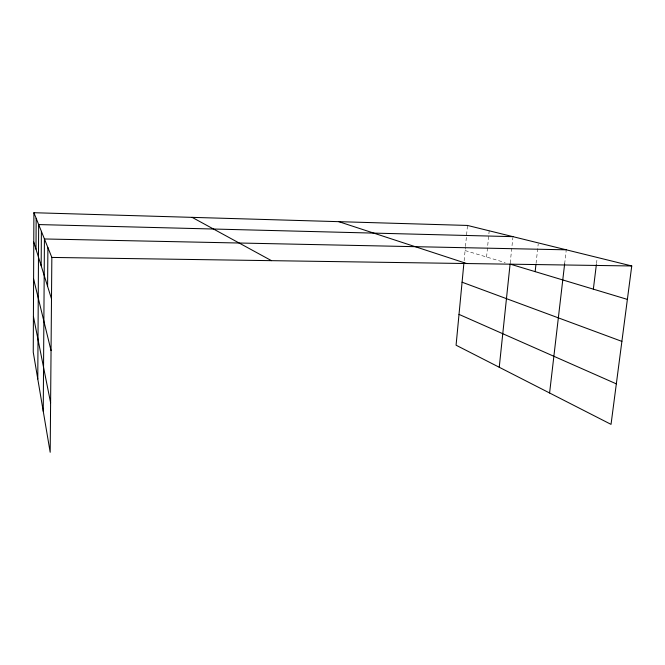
<?xml version="1.0" encoding="UTF-8"?>
<svg xmlns="http://www.w3.org/2000/svg" width="665" height="665" viewBox="0 0 665 665"><rect width="100%" height="100%" fill="white"/><g stroke="black" fill="none" stroke-linecap="round" stroke-linejoin="round"><path stroke-width="0.5" stroke-dasharray="3.33 2.49" d="M464.128 260.763L465.384 247.538M465.483 246.532L467.495 225.443M486.572 257.014L489.191 230.797M510.196 263.074L512.865 237.679M536.065 263.431L538.218 243.939M564.643 263.88L566.164 250.821M596.497 263.589L597.128 258.477M465.101 250.547L505.192 262.617"/><path stroke-width="1" d="M33.907 212.717L33.25 352.209L50.183 452.283L51.845 257.43L33.907 212.717L467.495 225.443L631.75 265.967L611.035 424.37L456.074 345.21L463.929 262.8M36.001 249.192L36.159 218.328M37.78 378.992L38.661 224.571L512.973 236.657M41.164 265.751L41.38 231.353M43.242 411.269L44.439 238.968L566.281 249.816M47.597 286.349L47.897 247.588M499.24 367.263L510.088 264.088L627.378 299.4M535.159 271.636L535.948 264.454M549.589 392.982L564.643 263.88M593.346 289.15L596.372 264.612M51.845 257.43L631.75 265.967M338.768 221.661L466.672 263.531M462.075 282.209L621.883 341.386M459.008 314.387L616.33 383.863M192.119 217.355L271.47 260.663M33.765 242.052L51.488 298.818M33.599 278.976L51.047 350.588M33.416 316.424L50.607 402.757"/></g></svg>
